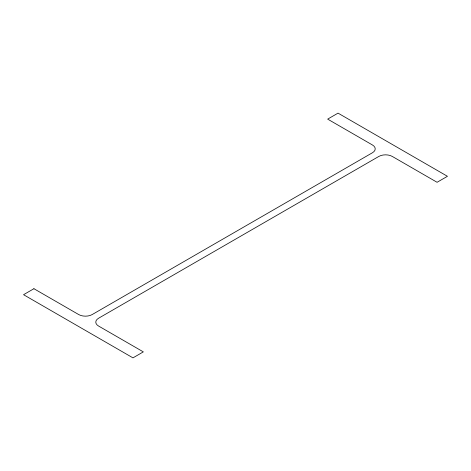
<?xml version="1.0" encoding="UTF-8"?>
<svg xmlns="http://www.w3.org/2000/svg" width="471" height="471" viewBox="0 0 471 471"><rect width="100%" height="100%" fill="white"/><g stroke="black" fill="none" stroke-linecap="round" stroke-linejoin="round"><path stroke-width="0.71" d="M33.924 288.711L23.55 294.699L132.963 357.866L143.337 351.878L98.569 326.032A9.538 5.505 0 0 1 98.569 318.243L378.814 156.443A9.538 5.505 0 0 1 392.302 156.443L437.076 182.289L447.45 176.301L338.037 113.134L327.663 119.122L372.431 144.968A9.538 5.505 0 0 1 372.431 152.757L92.186 314.557A9.538 5.505 0 0 1 78.698 314.557L33.924 288.711"/></g></svg>
